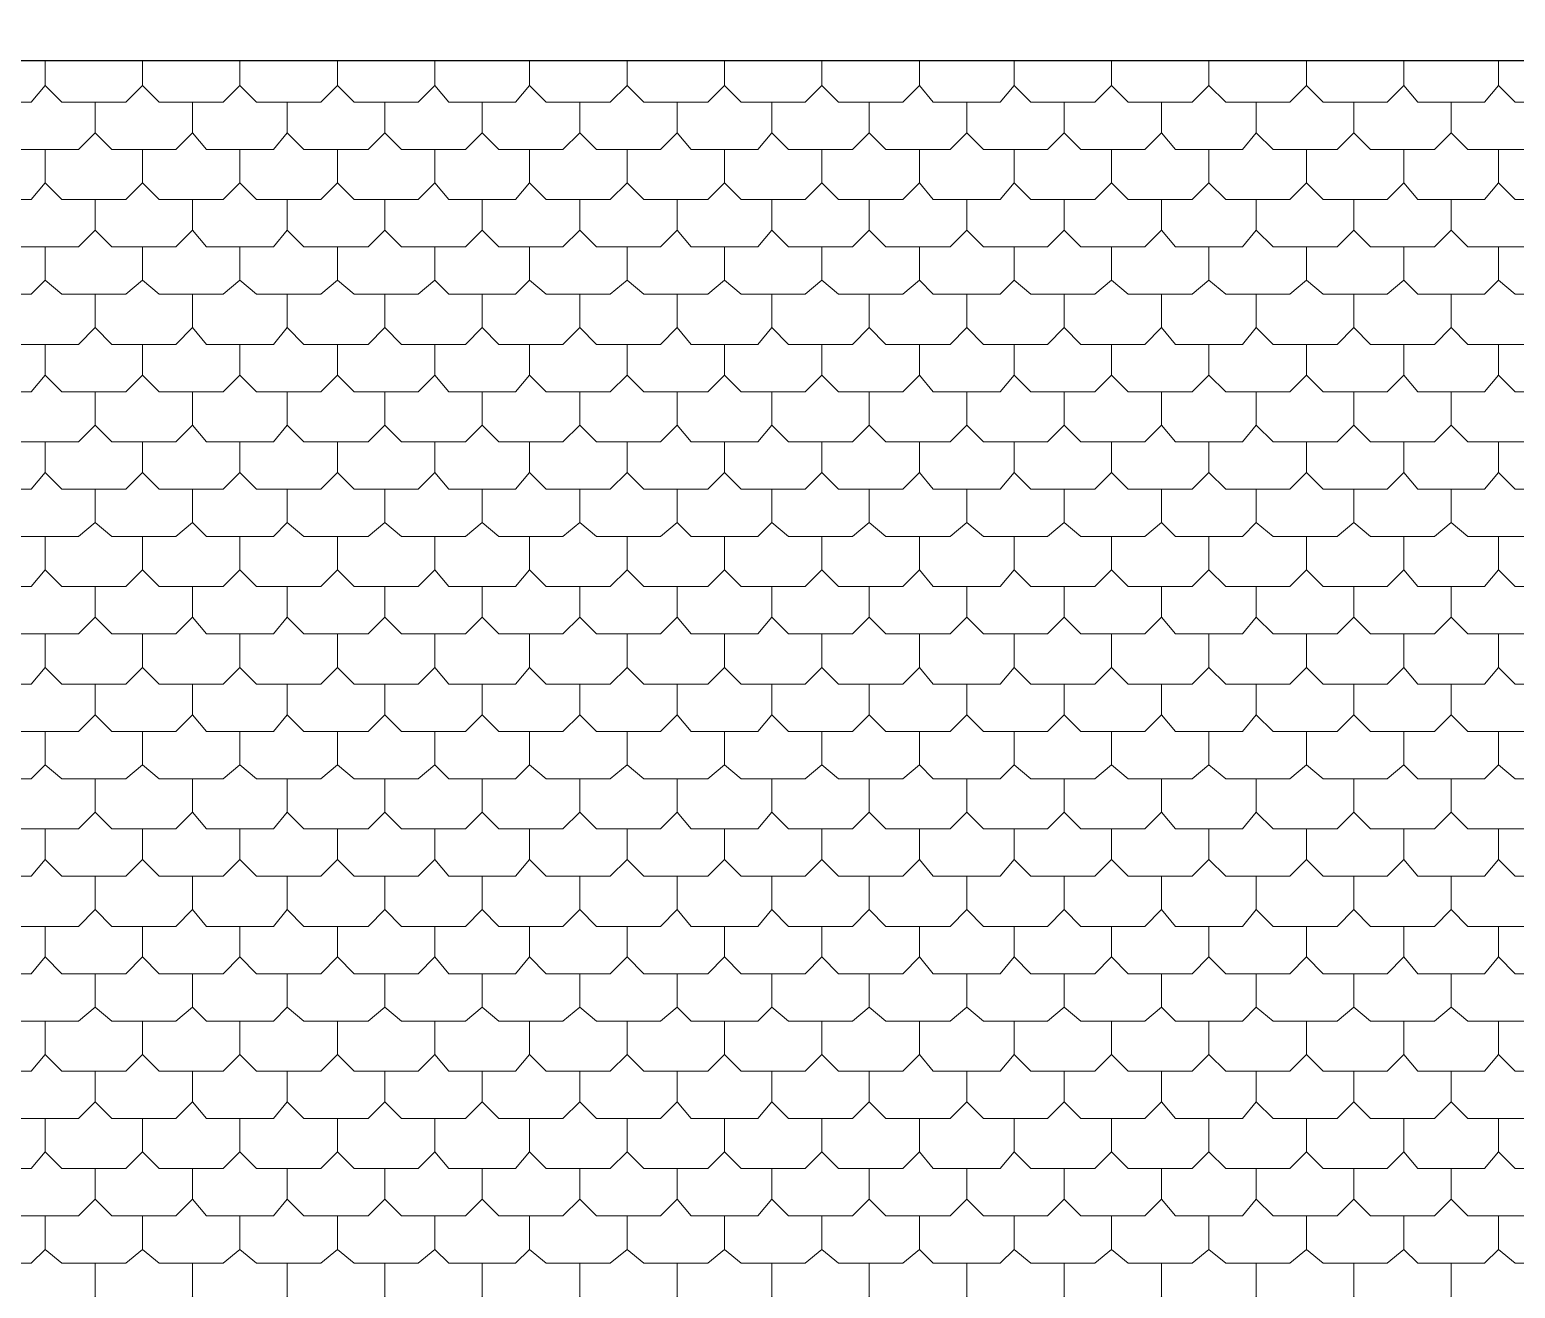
# Model space of a CAD drawing. Header units: millimetres. Extents: x 0 to 80.9, y 0 to 43.9.
# Drawn here: x 40.01 to 46.85, y 15.16 to 20.95 of the extents above; entities that cross this region are included whole.
import ezdxf

# ---------------------------------------------------------------- set-up
doc = ezdxf.new("R2010")
doc.units = ezdxf.units.MM
doc.layers.add('PDF_014408$BL-ROOF', color=7, linetype='Continuous')
doc.layers.add('PDF_014408$WA-EXT', color=7, linetype='Continuous')

msp = doc.modelspace()

# ---------------------------------------------------------------- linework, layer by layer
at = {"layer": 'PDF_014408$BL-ROOF', "lineweight": 9}
msp.add_lwpolyline([(53.4814, 12.3606), (53.4814, 20.8361), (49.2758, 20.8361), (49.2758, 20.8104), (26.2342, 20.8104), (26.2342, 21.8234), (18.5409, 21.8234), (9.0781, 12.3606)], close=True, dxfattribs=at)
for points in [[(39.6463, 20.695), (39.7104, 20.6181), (40.0181, 20.6181), (40.0822, 20.695), (40.0822, 20.8104)], [(40.0822, 20.695), (40.1592, 20.6181), (40.4541, 20.6181), (40.531, 20.695), (40.531, 20.8104)], [(40.531, 20.695), (40.6079, 20.6181), (40.9029, 20.6181), (40.9798, 20.695), (40.9798, 20.8104)], [(40.9798, 20.695), (41.0567, 20.6181), (41.3516, 20.6181), (41.4286, 20.695), (41.4286, 20.8104)], [(41.4286, 20.695), (41.5055, 20.6181), (41.8004, 20.6181), (41.8773, 20.695), (41.8773, 20.8104)], [(41.8773, 20.695), (41.9415, 20.6181), (42.2492, 20.6181), (42.3133, 20.695), (42.3133, 20.8104)], [(42.3133, 20.695), (42.3902, 20.6181), (42.6851, 20.6181), (42.7621, 20.695), (42.7621, 20.8104)], [(42.7621, 20.695), (42.839, 20.6181), (43.1339, 20.6181), (43.2109, 20.695), (43.2109, 20.8104)], [(43.2109, 20.695), (43.2878, 20.6181), (43.5827, 20.6181), (43.6596, 20.695), (43.6596, 20.8104)], [(43.6596, 20.695), (43.7366, 20.6181), (44.0315, 20.6181), (44.1084, 20.695), (44.1084, 20.8104)], [(44.1084, 20.695), (44.1725, 20.6181), (44.4802, 20.6181), (44.5444, 20.695), (44.5444, 20.8104)], [(44.5444, 20.695), (44.6213, 20.6181), (44.9162, 20.6181), (44.9931, 20.695), (44.9931, 20.8104)], [(44.9931, 20.695), (45.0701, 20.6181), (45.365, 20.6181), (45.4419, 20.695), (45.4419, 20.8104)], [(45.4419, 20.695), (45.5188, 20.6181), (45.8138, 20.6181), (45.8907, 20.695), (45.8907, 20.8104)], [(45.8907, 20.695), (45.9676, 20.6181), (46.2625, 20.6181), (46.3395, 20.695), (46.3395, 20.8104)], [(46.3395, 20.695), (46.4036, 20.6181), (46.7113, 20.6181), (46.7754, 20.695), (46.7754, 20.8104)], [(46.7754, 20.695), (46.8524, 20.6181), (47.1473, 20.6181), (47.2242, 20.695), (47.2242, 20.8104)], [(39.8643, 20.4771), (39.9412, 20.4001), (40.2361, 20.4001), (40.313, 20.4771), (40.313, 20.6181)], [(40.313, 20.4771), (40.39, 20.4001), (40.6849, 20.4001), (40.7618, 20.4771), (40.7618, 20.6181)], [(40.7618, 20.4771), (40.8259, 20.4001), (41.1337, 20.4001), (41.1978, 20.4771), (41.1978, 20.6181)], [(41.1978, 20.4771), (41.2747, 20.4001), (41.5696, 20.4001), (41.6465, 20.4771), (41.6465, 20.6181)], [(41.6465, 20.4771), (41.7235, 20.4001), (42.0184, 20.4001), (42.0953, 20.4771), (42.0953, 20.6181)], [(42.0953, 20.4771), (42.1723, 20.4001), (42.4672, 20.4001), (42.5441, 20.4771), (42.5441, 20.6181)], [(42.5441, 20.4771), (42.621, 20.4001), (42.9159, 20.4001), (42.9929, 20.4771), (42.9929, 20.6181)], [(42.9929, 20.4771), (43.057, 20.4001), (43.3647, 20.4001), (43.4288, 20.4771), (43.4288, 20.6181)], [(43.4288, 20.4771), (43.5058, 20.4001), (43.8007, 20.4001), (43.8776, 20.4771), (43.8776, 20.6181)], [(43.8776, 20.4771), (43.9545, 20.4001), (44.2494, 20.4001), (44.3264, 20.4771), (44.3264, 20.6181)], [(44.3264, 20.4771), (44.4033, 20.4001), (44.6982, 20.4001), (44.7752, 20.4771), (44.7752, 20.6181)], [(44.7752, 20.4771), (44.8521, 20.4001), (45.147, 20.4001), (45.2239, 20.4771), (45.2239, 20.6181)], [(45.2239, 20.4771), (45.288, 20.4001), (45.5958, 20.4001), (45.6599, 20.4771), (45.6599, 20.6181)], [(45.6599, 20.4771), (45.7368, 20.4001), (46.0317, 20.4001), (46.1087, 20.4771), (46.1087, 20.6181)], [(46.1087, 20.4771), (46.1856, 20.4001), (46.4805, 20.4001), (46.5574, 20.4771), (46.5574, 20.6181)], [(46.5574, 20.4771), (46.6344, 20.4001), (46.9293, 20.4001), (47.0062, 20.4771), (47.0062, 20.6181)], [(39.6463, 20.2463), (39.7104, 20.1693), (40.0181, 20.1693), (40.0822, 20.2463), (40.0822, 20.4001)], [(40.0822, 20.2463), (40.1592, 20.1693), (40.4541, 20.1693), (40.531, 20.2463), (40.531, 20.4001)], [(40.531, 20.2463), (40.6079, 20.1693), (40.9029, 20.1693), (40.9798, 20.2463), (40.9798, 20.4001)], [(40.9798, 20.2463), (41.0567, 20.1693), (41.3516, 20.1693), (41.4286, 20.2463), (41.4286, 20.4001)], [(41.4286, 20.2463), (41.5055, 20.1693), (41.8004, 20.1693), (41.8773, 20.2463), (41.8773, 20.4001)], [(41.8773, 20.2463), (41.9415, 20.1693), (42.2492, 20.1693), (42.3133, 20.2463), (42.3133, 20.4001)], [(42.3133, 20.2463), (42.3902, 20.1693), (42.6851, 20.1693), (42.7621, 20.2463), (42.7621, 20.4001)], [(42.7621, 20.2463), (42.839, 20.1693), (43.1339, 20.1693), (43.2109, 20.2463), (43.2109, 20.4001)], [(43.2109, 20.2463), (43.2878, 20.1693), (43.5827, 20.1693), (43.6596, 20.2463), (43.6596, 20.4001)], [(43.6596, 20.2463), (43.7366, 20.1693), (44.0315, 20.1693), (44.1084, 20.2463), (44.1084, 20.4001)], [(44.1084, 20.2463), (44.1725, 20.1693), (44.4802, 20.1693), (44.5444, 20.2463), (44.5444, 20.4001)], [(44.5444, 20.2463), (44.6213, 20.1693), (44.9162, 20.1693), (44.9931, 20.2463), (44.9931, 20.4001)], [(44.9931, 20.2463), (45.0701, 20.1693), (45.365, 20.1693), (45.4419, 20.2463), (45.4419, 20.4001)], [(45.4419, 20.2463), (45.5188, 20.1693), (45.8138, 20.1693), (45.8907, 20.2463), (45.8907, 20.4001)], [(45.8907, 20.2463), (45.9676, 20.1693), (46.2625, 20.1693), (46.3395, 20.2463), (46.3395, 20.4001)], [(46.3395, 20.2463), (46.4036, 20.1693), (46.7113, 20.1693), (46.7754, 20.2463), (46.7754, 20.4001)], [(46.7754, 20.2463), (46.8524, 20.1693), (47.1473, 20.1693), (47.2242, 20.2463), (47.2242, 20.4001)], [(39.8643, 20.0283), (39.9412, 19.9514), (40.2361, 19.9514), (40.313, 20.0283), (40.313, 20.1693)], [(40.313, 20.0283), (40.39, 19.9514), (40.6849, 19.9514), (40.7618, 20.0283), (40.7618, 20.1693)], [(40.7618, 20.0283), (40.8259, 19.9514), (41.1337, 19.9514), (41.1978, 20.0283), (41.1978, 20.1693)], [(41.1978, 20.0283), (41.2747, 19.9514), (41.5696, 19.9514), (41.6465, 20.0283), (41.6465, 20.1693)], [(41.6465, 20.0283), (41.7235, 19.9514), (42.0184, 19.9514), (42.0953, 20.0283), (42.0953, 20.1693)], [(42.0953, 20.0283), (42.1723, 19.9514), (42.4672, 19.9514), (42.5441, 20.0283), (42.5441, 20.1693)], [(42.5441, 20.0283), (42.621, 19.9514), (42.9159, 19.9514), (42.9929, 20.0283), (42.9929, 20.1693)], [(42.9929, 20.0283), (43.057, 19.9514), (43.3647, 19.9514), (43.4288, 20.0283), (43.4288, 20.1693)], [(43.4288, 20.0283), (43.5058, 19.9514), (43.8007, 19.9514), (43.8776, 20.0283), (43.8776, 20.1693)], [(43.8776, 20.0283), (43.9545, 19.9514), (44.2494, 19.9514), (44.3264, 20.0283), (44.3264, 20.1693)], [(44.3264, 20.0283), (44.4033, 19.9514), (44.6982, 19.9514), (44.7752, 20.0283), (44.7752, 20.1693)], [(44.7752, 20.0283), (44.8521, 19.9514), (45.147, 19.9514), (45.2239, 20.0283), (45.2239, 20.1693)], [(45.2239, 20.0283), (45.288, 19.9514), (45.5958, 19.9514), (45.6599, 20.0283), (45.6599, 20.1693)], [(45.6599, 20.0283), (45.7368, 19.9514), (46.0317, 19.9514), (46.1087, 20.0283), (46.1087, 20.1693)], [(46.1087, 20.0283), (46.1856, 19.9514), (46.4805, 19.9514), (46.5574, 20.0283), (46.5574, 20.1693)], [(46.5574, 20.0283), (46.6344, 19.9514), (46.9293, 19.9514), (47.0062, 20.0283), (47.0062, 20.1693)], [(39.6463, 19.7975), (39.7104, 19.7334), (40.0181, 19.7334), (40.0822, 19.7975), (40.0822, 19.9514)], [(40.0822, 19.7975), (40.1592, 19.7334), (40.4541, 19.7334), (40.531, 19.7975), (40.531, 19.9514)], [(40.531, 19.7975), (40.6079, 19.7334), (40.9029, 19.7334), (40.9798, 19.7975), (40.9798, 19.9514)], [(40.9798, 19.7975), (41.0567, 19.7334), (41.3516, 19.7334), (41.4286, 19.7975), (41.4286, 19.9514)], [(41.4286, 19.7975), (41.5055, 19.7334), (41.8004, 19.7334), (41.8773, 19.7975), (41.8773, 19.9514)], [(41.8773, 19.7975), (41.9415, 19.7334), (42.2492, 19.7334), (42.3133, 19.7975), (42.3133, 19.9514)], [(42.3133, 19.7975), (42.3902, 19.7334), (42.6851, 19.7334), (42.7621, 19.7975), (42.7621, 19.9514)], [(42.7621, 19.7975), (42.839, 19.7334), (43.1339, 19.7334), (43.2109, 19.7975), (43.2109, 19.9514)], [(43.2109, 19.7975), (43.2878, 19.7334), (43.5827, 19.7334), (43.6596, 19.7975), (43.6596, 19.9514)], [(43.6596, 19.7975), (43.7366, 19.7334), (44.0315, 19.7334), (44.1084, 19.7975), (44.1084, 19.9514)], [(44.1084, 19.7975), (44.1725, 19.7334), (44.4802, 19.7334), (44.5444, 19.7975), (44.5444, 19.9514)], [(44.5444, 19.7975), (44.6213, 19.7334), (44.9162, 19.7334), (44.9931, 19.7975), (44.9931, 19.9514)], [(44.9931, 19.7975), (45.0701, 19.7334), (45.365, 19.7334), (45.4419, 19.7975), (45.4419, 19.9514)], [(45.4419, 19.7975), (45.5188, 19.7334), (45.8138, 19.7334), (45.8907, 19.7975), (45.8907, 19.9514)], [(45.8907, 19.7975), (45.9676, 19.7334), (46.2625, 19.7334), (46.3395, 19.7975), (46.3395, 19.9514)], [(46.3395, 19.7975), (46.4036, 19.7334), (46.7113, 19.7334), (46.7754, 19.7975), (46.7754, 19.9514)], [(46.7754, 19.7975), (46.8524, 19.7334), (47.1473, 19.7334), (47.2242, 19.7975), (47.2242, 19.9514)], [(39.8643, 19.5795), (39.9412, 19.5026), (40.2361, 19.5026), (40.313, 19.5795), (40.313, 19.7334)], [(40.313, 19.5795), (40.39, 19.5026), (40.6849, 19.5026), (40.7618, 19.5795), (40.7618, 19.7334)], [(40.7618, 19.5795), (40.8259, 19.5026), (41.1337, 19.5026), (41.1978, 19.5795), (41.1978, 19.7334)], [(41.1978, 19.5795), (41.2747, 19.5026), (41.5696, 19.5026), (41.6465, 19.5795), (41.6465, 19.7334)], [(41.6465, 19.5795), (41.7235, 19.5026), (42.0184, 19.5026), (42.0953, 19.5795), (42.0953, 19.7334)], [(42.0953, 19.5795), (42.1723, 19.5026), (42.4672, 19.5026), (42.5441, 19.5795), (42.5441, 19.7334)], [(42.5441, 19.5795), (42.621, 19.5026), (42.9159, 19.5026), (42.9929, 19.5795), (42.9929, 19.7334)], [(42.9929, 19.5795), (43.057, 19.5026), (43.3647, 19.5026), (43.4288, 19.5795), (43.4288, 19.7334)], [(43.4288, 19.5795), (43.5058, 19.5026), (43.8007, 19.5026), (43.8776, 19.5795), (43.8776, 19.7334)], [(43.8776, 19.5795), (43.9545, 19.5026), (44.2494, 19.5026), (44.3264, 19.5795), (44.3264, 19.7334)], [(44.3264, 19.5795), (44.4033, 19.5026), (44.6982, 19.5026), (44.7752, 19.5795), (44.7752, 19.7334)], [(44.7752, 19.5795), (44.8521, 19.5026), (45.147, 19.5026), (45.2239, 19.5795), (45.2239, 19.7334)], [(45.2239, 19.5795), (45.288, 19.5026), (45.5958, 19.5026), (45.6599, 19.5795), (45.6599, 19.7334)], [(45.6599, 19.5795), (45.7368, 19.5026), (46.0317, 19.5026), (46.1087, 19.5795), (46.1087, 19.7334)], [(46.1087, 19.5795), (46.1856, 19.5026), (46.4805, 19.5026), (46.5574, 19.5795), (46.5574, 19.7334)], [(46.5574, 19.5795), (46.6344, 19.5026), (46.9293, 19.5026), (47.0062, 19.5795), (47.0062, 19.7334)], [(39.6463, 19.3615), (39.7104, 19.2846), (40.0181, 19.2846), (40.0822, 19.3615), (40.0822, 19.5026)], [(40.0822, 19.3615), (40.1592, 19.2846), (40.4541, 19.2846), (40.531, 19.3615), (40.531, 19.5026)], [(40.531, 19.3615), (40.6079, 19.2846), (40.9029, 19.2846), (40.9798, 19.3615), (40.9798, 19.5026)], [(40.9798, 19.3615), (41.0567, 19.2846), (41.3516, 19.2846), (41.4286, 19.3615), (41.4286, 19.5026)], [(41.4286, 19.3615), (41.5055, 19.2846), (41.8004, 19.2846), (41.8773, 19.3615), (41.8773, 19.5026)], [(41.8773, 19.3615), (41.9415, 19.2846), (42.2492, 19.2846), (42.3133, 19.3615), (42.3133, 19.5026)], [(42.3133, 19.3615), (42.3902, 19.2846), (42.6851, 19.2846), (42.7621, 19.3615), (42.7621, 19.5026)], [(42.7621, 19.3615), (42.839, 19.2846), (43.1339, 19.2846), (43.2109, 19.3615), (43.2109, 19.5026)], [(43.2109, 19.3615), (43.2878, 19.2846), (43.5827, 19.2846), (43.6596, 19.3615), (43.6596, 19.5026)], [(43.6596, 19.3615), (43.7366, 19.2846), (44.0315, 19.2846), (44.1084, 19.3615), (44.1084, 19.5026)], [(44.1084, 19.3615), (44.1725, 19.2846), (44.4802, 19.2846), (44.5444, 19.3615), (44.5444, 19.5026)], [(44.5444, 19.3615), (44.6213, 19.2846), (44.9162, 19.2846), (44.9931, 19.3615), (44.9931, 19.5026)], [(44.9931, 19.3615), (45.0701, 19.2846), (45.365, 19.2846), (45.4419, 19.3615), (45.4419, 19.5026)], [(45.4419, 19.3615), (45.5188, 19.2846), (45.8138, 19.2846), (45.8907, 19.3615), (45.8907, 19.5026)], [(45.8907, 19.3615), (45.9676, 19.2846), (46.2625, 19.2846), (46.3395, 19.3615), (46.3395, 19.5026)], [(46.3395, 19.3615), (46.4036, 19.2846), (46.7113, 19.2846), (46.7754, 19.3615), (46.7754, 19.5026)], [(46.7754, 19.3615), (46.8524, 19.2846), (47.1473, 19.2846), (47.2242, 19.3615), (47.2242, 19.5026)], [(39.8643, 19.1307), (39.9412, 19.0538), (40.2361, 19.0538), (40.313, 19.1307), (40.313, 19.2846)], [(40.313, 19.1307), (40.39, 19.0538), (40.6849, 19.0538), (40.7618, 19.1307), (40.7618, 19.2846)], [(40.7618, 19.1307), (40.8259, 19.0538), (41.1337, 19.0538), (41.1978, 19.1307), (41.1978, 19.2846)], [(41.1978, 19.1307), (41.2747, 19.0538), (41.5696, 19.0538), (41.6465, 19.1307), (41.6465, 19.2846)], [(41.6465, 19.1307), (41.7235, 19.0538), (42.0184, 19.0538), (42.0953, 19.1307), (42.0953, 19.2846)], [(42.0953, 19.1307), (42.1723, 19.0538), (42.4672, 19.0538), (42.5441, 19.1307), (42.5441, 19.2846)], [(42.5441, 19.1307), (42.621, 19.0538), (42.9159, 19.0538), (42.9929, 19.1307), (42.9929, 19.2846)], [(42.9929, 19.1307), (43.057, 19.0538), (43.3647, 19.0538), (43.4288, 19.1307), (43.4288, 19.2846)], [(43.4288, 19.1307), (43.5058, 19.0538), (43.8007, 19.0538), (43.8776, 19.1307), (43.8776, 19.2846)], [(43.8776, 19.1307), (43.9545, 19.0538), (44.2494, 19.0538), (44.3264, 19.1307), (44.3264, 19.2846)], [(44.3264, 19.1307), (44.4033, 19.0538), (44.6982, 19.0538), (44.7752, 19.1307), (44.7752, 19.2846)], [(44.7752, 19.1307), (44.8521, 19.0538), (45.147, 19.0538), (45.2239, 19.1307), (45.2239, 19.2846)], [(45.2239, 19.1307), (45.288, 19.0538), (45.5958, 19.0538), (45.6599, 19.1307), (45.6599, 19.2846)], [(45.6599, 19.1307), (45.7368, 19.0538), (46.0317, 19.0538), (46.1087, 19.1307), (46.1087, 19.2846)], [(46.1087, 19.1307), (46.1856, 19.0538), (46.4805, 19.0538), (46.5574, 19.1307), (46.5574, 19.2846)], [(46.5574, 19.1307), (46.6344, 19.0538), (46.9293, 19.0538), (47.0062, 19.1307), (47.0062, 19.2846)], [(39.6463, 18.9128), (39.7104, 18.8358), (40.0181, 18.8358), (40.0822, 18.9128), (40.0822, 19.0538)], [(40.0822, 18.9128), (40.1592, 18.8358), (40.4541, 18.8358), (40.531, 18.9128), (40.531, 19.0538)], [(40.531, 18.9128), (40.6079, 18.8358), (40.9029, 18.8358), (40.9798, 18.9128), (40.9798, 19.0538)], [(40.9798, 18.9128), (41.0567, 18.8358), (41.3516, 18.8358), (41.4286, 18.9128), (41.4286, 19.0538)], [(41.4286, 18.9128), (41.5055, 18.8358), (41.8004, 18.8358), (41.8773, 18.9128), (41.8773, 19.0538)], [(41.8773, 18.9128), (41.9415, 18.8358), (42.2492, 18.8358), (42.3133, 18.9128), (42.3133, 19.0538)], [(42.3133, 18.9128), (42.3902, 18.8358), (42.6851, 18.8358), (42.7621, 18.9128), (42.7621, 19.0538)], [(42.7621, 18.9128), (42.839, 18.8358), (43.1339, 18.8358), (43.2109, 18.9128), (43.2109, 19.0538)], [(43.2109, 18.9128), (43.2878, 18.8358), (43.5827, 18.8358), (43.6596, 18.9128), (43.6596, 19.0538)], [(43.6596, 18.9128), (43.7366, 18.8358), (44.0315, 18.8358), (44.1084, 18.9128), (44.1084, 19.0538)], [(44.1084, 18.9128), (44.1725, 18.8358), (44.4802, 18.8358), (44.5444, 18.9128), (44.5444, 19.0538)], [(44.5444, 18.9128), (44.6213, 18.8358), (44.9162, 18.8358), (44.9931, 18.9128), (44.9931, 19.0538)], [(44.9931, 18.9128), (45.0701, 18.8358), (45.365, 18.8358), (45.4419, 18.9128), (45.4419, 19.0538)], [(45.4419, 18.9128), (45.5188, 18.8358), (45.8138, 18.8358), (45.8907, 18.9128), (45.8907, 19.0538)], [(45.8907, 18.9128), (45.9676, 18.8358), (46.2625, 18.8358), (46.3395, 18.9128), (46.3395, 19.0538)], [(46.3395, 18.9128), (46.4036, 18.8358), (46.7113, 18.8358), (46.7754, 18.9128), (46.7754, 19.0538)], [(46.7754, 18.9128), (46.8524, 18.8358), (47.1473, 18.8358), (47.2242, 18.9128), (47.2242, 19.0538)], [(39.8643, 18.682), (39.9412, 18.6178), (40.2361, 18.6178), (40.313, 18.682), (40.313, 18.8358)], [(40.313, 18.682), (40.39, 18.6178), (40.6849, 18.6178), (40.7618, 18.682), (40.7618, 18.8358)], [(40.7618, 18.682), (40.8259, 18.6178), (41.1337, 18.6178), (41.1978, 18.682), (41.1978, 18.8358)], [(41.1978, 18.682), (41.2747, 18.6178), (41.5696, 18.6178), (41.6465, 18.682), (41.6465, 18.8358)], [(41.6465, 18.682), (41.7235, 18.6178), (42.0184, 18.6178), (42.0953, 18.682), (42.0953, 18.8358)], [(42.0953, 18.682), (42.1723, 18.6178), (42.4672, 18.6178), (42.5441, 18.682), (42.5441, 18.8358)], [(42.5441, 18.682), (42.621, 18.6178), (42.9159, 18.6178), (42.9929, 18.682), (42.9929, 18.8358)], [(42.9929, 18.682), (43.057, 18.6178), (43.3647, 18.6178), (43.4288, 18.682), (43.4288, 18.8358)], [(43.4288, 18.682), (43.5058, 18.6178), (43.8007, 18.6178), (43.8776, 18.682), (43.8776, 18.8358)], [(43.8776, 18.682), (43.9545, 18.6178), (44.2494, 18.6178), (44.3264, 18.682), (44.3264, 18.8358)], [(44.3264, 18.682), (44.4033, 18.6178), (44.6982, 18.6178), (44.7752, 18.682), (44.7752, 18.8358)], [(44.7752, 18.682), (44.8521, 18.6178), (45.147, 18.6178), (45.2239, 18.682), (45.2239, 18.8358)], [(45.2239, 18.682), (45.288, 18.6178), (45.5958, 18.6178), (45.6599, 18.682), (45.6599, 18.8358)], [(45.6599, 18.682), (45.7368, 18.6178), (46.0317, 18.6178), (46.1087, 18.682), (46.1087, 18.8358)], [(46.1087, 18.682), (46.1856, 18.6178), (46.4805, 18.6178), (46.5574, 18.682), (46.5574, 18.8358)], [(46.5574, 18.682), (46.6344, 18.6178), (46.9293, 18.6178), (47.0062, 18.682), (47.0062, 18.8358)], [(39.6463, 18.464), (39.7104, 18.3871), (40.0181, 18.3871), (40.0822, 18.464), (40.0822, 18.6178)], [(40.0822, 18.464), (40.1592, 18.3871), (40.4541, 18.3871), (40.531, 18.464), (40.531, 18.6178)], [(40.531, 18.464), (40.6079, 18.3871), (40.9029, 18.3871), (40.9798, 18.464), (40.9798, 18.6178)], [(40.9798, 18.464), (41.0567, 18.3871), (41.3516, 18.3871), (41.4286, 18.464), (41.4286, 18.6178)], [(41.4286, 18.464), (41.5055, 18.3871), (41.8004, 18.3871), (41.8773, 18.464), (41.8773, 18.6178)], [(41.8773, 18.464), (41.9415, 18.3871), (42.2492, 18.3871), (42.3133, 18.464), (42.3133, 18.6178)], [(42.3133, 18.464), (42.3902, 18.3871), (42.6851, 18.3871), (42.7621, 18.464), (42.7621, 18.6178)], [(42.7621, 18.464), (42.839, 18.3871), (43.1339, 18.3871), (43.2109, 18.464), (43.2109, 18.6178)], [(43.2109, 18.464), (43.2878, 18.3871), (43.5827, 18.3871), (43.6596, 18.464), (43.6596, 18.6178)], [(43.6596, 18.464), (43.7366, 18.3871), (44.0315, 18.3871), (44.1084, 18.464), (44.1084, 18.6178)], [(44.1084, 18.464), (44.1725, 18.3871), (44.4802, 18.3871), (44.5444, 18.464), (44.5444, 18.6178)], [(44.5444, 18.464), (44.6213, 18.3871), (44.9162, 18.3871), (44.9931, 18.464), (44.9931, 18.6178)], [(44.9931, 18.464), (45.0701, 18.3871), (45.365, 18.3871), (45.4419, 18.464), (45.4419, 18.6178)], [(45.4419, 18.464), (45.5188, 18.3871), (45.8138, 18.3871), (45.8907, 18.464), (45.8907, 18.6178)], [(45.8907, 18.464), (45.9676, 18.3871), (46.2625, 18.3871), (46.3395, 18.464), (46.3395, 18.6178)], [(46.3395, 18.464), (46.4036, 18.3871), (46.7113, 18.3871), (46.7754, 18.464), (46.7754, 18.6178)], [(46.7754, 18.464), (46.8524, 18.3871), (47.1473, 18.3871), (47.2242, 18.464), (47.2242, 18.6178)], [(39.8643, 18.246), (39.9412, 18.1691), (40.2361, 18.1691), (40.313, 18.246), (40.313, 18.3871)], [(40.313, 18.246), (40.39, 18.1691), (40.6849, 18.1691), (40.7618, 18.246), (40.7618, 18.3871)], [(40.7618, 18.246), (40.8259, 18.1691), (41.1337, 18.1691), (41.1978, 18.246), (41.1978, 18.3871)], [(41.1978, 18.246), (41.2747, 18.1691), (41.5696, 18.1691), (41.6465, 18.246), (41.6465, 18.3871)], [(41.6465, 18.246), (41.7235, 18.1691), (42.0184, 18.1691), (42.0953, 18.246), (42.0953, 18.3871)], [(42.0953, 18.246), (42.1723, 18.1691), (42.4672, 18.1691), (42.5441, 18.246), (42.5441, 18.3871)], [(42.5441, 18.246), (42.621, 18.1691), (42.9159, 18.1691), (42.9929, 18.246), (42.9929, 18.3871)], [(42.9929, 18.246), (43.057, 18.1691), (43.3647, 18.1691), (43.4288, 18.246), (43.4288, 18.3871)], [(43.4288, 18.246), (43.5058, 18.1691), (43.8007, 18.1691), (43.8776, 18.246), (43.8776, 18.3871)], [(43.8776, 18.246), (43.9545, 18.1691), (44.2494, 18.1691), (44.3264, 18.246), (44.3264, 18.3871)], [(44.3264, 18.246), (44.4033, 18.1691), (44.6982, 18.1691), (44.7752, 18.246), (44.7752, 18.3871)], [(44.7752, 18.246), (44.8521, 18.1691), (45.147, 18.1691), (45.2239, 18.246), (45.2239, 18.3871)], [(45.2239, 18.246), (45.288, 18.1691), (45.5958, 18.1691), (45.6599, 18.246), (45.6599, 18.3871)], [(45.6599, 18.246), (45.7368, 18.1691), (46.0317, 18.1691), (46.1087, 18.246), (46.1087, 18.3871)], [(46.1087, 18.246), (46.1856, 18.1691), (46.4805, 18.1691), (46.5574, 18.246), (46.5574, 18.3871)], [(46.5574, 18.246), (46.6344, 18.1691), (46.9293, 18.1691), (47.0062, 18.246), (47.0062, 18.3871)], [(39.6463, 18.0152), (39.7104, 17.9383), (40.0181, 17.9383), (40.0822, 18.0152), (40.0822, 18.1691)], [(40.0822, 18.0152), (40.1592, 17.9383), (40.4541, 17.9383), (40.531, 18.0152), (40.531, 18.1691)], [(40.531, 18.0152), (40.6079, 17.9383), (40.9029, 17.9383), (40.9798, 18.0152), (40.9798, 18.1691)], [(40.9798, 18.0152), (41.0567, 17.9383), (41.3516, 17.9383), (41.4286, 18.0152), (41.4286, 18.1691)], [(41.4286, 18.0152), (41.5055, 17.9383), (41.8004, 17.9383), (41.8773, 18.0152), (41.8773, 18.1691)], [(41.8773, 18.0152), (41.9415, 17.9383), (42.2492, 17.9383), (42.3133, 18.0152), (42.3133, 18.1691)], [(42.3133, 18.0152), (42.3902, 17.9383), (42.6851, 17.9383), (42.7621, 18.0152), (42.7621, 18.1691)], [(42.7621, 18.0152), (42.839, 17.9383), (43.1339, 17.9383), (43.2109, 18.0152), (43.2109, 18.1691)], [(43.2109, 18.0152), (43.2878, 17.9383), (43.5827, 17.9383), (43.6596, 18.0152), (43.6596, 18.1691)], [(43.6596, 18.0152), (43.7366, 17.9383), (44.0315, 17.9383), (44.1084, 18.0152), (44.1084, 18.1691)], [(44.1084, 18.0152), (44.1725, 17.9383), (44.4802, 17.9383), (44.5444, 18.0152), (44.5444, 18.1691)], [(44.5444, 18.0152), (44.6213, 17.9383), (44.9162, 17.9383), (44.9931, 18.0152), (44.9931, 18.1691)], [(44.9931, 18.0152), (45.0701, 17.9383), (45.365, 17.9383), (45.4419, 18.0152), (45.4419, 18.1691)], [(45.4419, 18.0152), (45.5188, 17.9383), (45.8138, 17.9383), (45.8907, 18.0152), (45.8907, 18.1691)], [(45.8907, 18.0152), (45.9676, 17.9383), (46.2625, 17.9383), (46.3395, 18.0152), (46.3395, 18.1691)], [(46.3395, 18.0152), (46.4036, 17.9383), (46.7113, 17.9383), (46.7754, 18.0152), (46.7754, 18.1691)], [(46.7754, 18.0152), (46.8524, 17.9383), (47.1473, 17.9383), (47.2242, 18.0152), (47.2242, 18.1691)], [(39.8643, 17.7972), (39.9412, 17.7203), (40.2361, 17.7203), (40.313, 17.7972), (40.313, 17.9383)], [(40.313, 17.7972), (40.39, 17.7203), (40.6849, 17.7203), (40.7618, 17.7972), (40.7618, 17.9383)], [(40.7618, 17.7972), (40.8259, 17.7203), (41.1337, 17.7203), (41.1978, 17.7972), (41.1978, 17.9383)], [(41.1978, 17.7972), (41.2747, 17.7203), (41.5696, 17.7203), (41.6465, 17.7972), (41.6465, 17.9383)], [(41.6465, 17.7972), (41.7235, 17.7203), (42.0184, 17.7203), (42.0953, 17.7972), (42.0953, 17.9383)], [(42.0953, 17.7972), (42.1723, 17.7203), (42.4672, 17.7203), (42.5441, 17.7972), (42.5441, 17.9383)], [(42.5441, 17.7972), (42.621, 17.7203), (42.9159, 17.7203), (42.9929, 17.7972), (42.9929, 17.9383)], [(42.9929, 17.7972), (43.057, 17.7203), (43.3647, 17.7203), (43.4288, 17.7972), (43.4288, 17.9383)], [(43.4288, 17.7972), (43.5058, 17.7203), (43.8007, 17.7203), (43.8776, 17.7972), (43.8776, 17.9383)], [(43.8776, 17.7972), (43.9545, 17.7203), (44.2494, 17.7203), (44.3264, 17.7972), (44.3264, 17.9383)], [(44.3264, 17.7972), (44.4033, 17.7203), (44.6982, 17.7203), (44.7752, 17.7972), (44.7752, 17.9383)], [(44.7752, 17.7972), (44.8521, 17.7203), (45.147, 17.7203), (45.2239, 17.7972), (45.2239, 17.9383)], [(45.2239, 17.7972), (45.288, 17.7203), (45.5958, 17.7203), (45.6599, 17.7972), (45.6599, 17.9383)], [(45.6599, 17.7972), (45.7368, 17.7203), (46.0317, 17.7203), (46.1087, 17.7972), (46.1087, 17.9383)], [(46.1087, 17.7972), (46.1856, 17.7203), (46.4805, 17.7203), (46.5574, 17.7972), (46.5574, 17.9383)], [(46.5574, 17.7972), (46.6344, 17.7203), (46.9293, 17.7203), (47.0062, 17.7972), (47.0062, 17.9383)], [(39.6463, 17.5664), (39.7104, 17.5023), (40.0181, 17.5023), (40.0822, 17.5664), (40.0822, 17.7203)], [(40.0822, 17.5664), (40.1592, 17.5023), (40.4541, 17.5023), (40.531, 17.5664), (40.531, 17.7203)], [(40.531, 17.5664), (40.6079, 17.5023), (40.9029, 17.5023), (40.9798, 17.5664), (40.9798, 17.7203)], [(40.9798, 17.5664), (41.0567, 17.5023), (41.3516, 17.5023), (41.4286, 17.5664), (41.4286, 17.7203)], [(41.4286, 17.5664), (41.5055, 17.5023), (41.8004, 17.5023), (41.8773, 17.5664), (41.8773, 17.7203)], [(41.8773, 17.5664), (41.9415, 17.5023), (42.2492, 17.5023), (42.3133, 17.5664), (42.3133, 17.7203)], [(42.3133, 17.5664), (42.3902, 17.5023), (42.6851, 17.5023), (42.7621, 17.5664), (42.7621, 17.7203)], [(42.7621, 17.5664), (42.839, 17.5023), (43.1339, 17.5023), (43.2109, 17.5664), (43.2109, 17.7203)], [(43.2109, 17.5664), (43.2878, 17.5023), (43.5827, 17.5023), (43.6596, 17.5664), (43.6596, 17.7203)], [(43.6596, 17.5664), (43.7366, 17.5023), (44.0315, 17.5023), (44.1084, 17.5664), (44.1084, 17.7203)], [(44.1084, 17.5664), (44.1725, 17.5023), (44.4802, 17.5023), (44.5444, 17.5664), (44.5444, 17.7203)], [(44.5444, 17.5664), (44.6213, 17.5023), (44.9162, 17.5023), (44.9931, 17.5664), (44.9931, 17.7203)], [(44.9931, 17.5664), (45.0701, 17.5023), (45.365, 17.5023), (45.4419, 17.5664), (45.4419, 17.7203)], [(45.4419, 17.5664), (45.5188, 17.5023), (45.8138, 17.5023), (45.8907, 17.5664), (45.8907, 17.7203)], [(45.8907, 17.5664), (45.9676, 17.5023), (46.2625, 17.5023), (46.3395, 17.5664), (46.3395, 17.7203)], [(46.3395, 17.5664), (46.4036, 17.5023), (46.7113, 17.5023), (46.7754, 17.5664), (46.7754, 17.7203)], [(46.7754, 17.5664), (46.8524, 17.5023), (47.1473, 17.5023), (47.2242, 17.5664), (47.2242, 17.7203)], [(39.8643, 17.3485), (39.9412, 17.2715), (40.2361, 17.2715), (40.313, 17.3485), (40.313, 17.5023)], [(40.313, 17.3485), (40.39, 17.2715), (40.6849, 17.2715), (40.7618, 17.3485), (40.7618, 17.5023)], [(40.7618, 17.3485), (40.8259, 17.2715), (41.1337, 17.2715), (41.1978, 17.3485), (41.1978, 17.5023)], [(41.1978, 17.3485), (41.2747, 17.2715), (41.5696, 17.2715), (41.6465, 17.3485), (41.6465, 17.5023)], [(41.6465, 17.3485), (41.7235, 17.2715), (42.0184, 17.2715), (42.0953, 17.3485), (42.0953, 17.5023)], [(42.0953, 17.3485), (42.1723, 17.2715), (42.4672, 17.2715), (42.5441, 17.3485), (42.5441, 17.5023)], [(42.5441, 17.3485), (42.621, 17.2715), (42.9159, 17.2715), (42.9929, 17.3485), (42.9929, 17.5023)], [(42.9929, 17.3485), (43.057, 17.2715), (43.3647, 17.2715), (43.4288, 17.3485), (43.4288, 17.5023)], [(43.4288, 17.3485), (43.5058, 17.2715), (43.8007, 17.2715), (43.8776, 17.3485), (43.8776, 17.5023)], [(43.8776, 17.3485), (43.9545, 17.2715), (44.2494, 17.2715), (44.3264, 17.3485), (44.3264, 17.5023)], [(44.3264, 17.3485), (44.4033, 17.2715), (44.6982, 17.2715), (44.7752, 17.3485), (44.7752, 17.5023)], [(44.7752, 17.3485), (44.8521, 17.2715), (45.147, 17.2715), (45.2239, 17.3485), (45.2239, 17.5023)], [(45.2239, 17.3485), (45.288, 17.2715), (45.5958, 17.2715), (45.6599, 17.3485), (45.6599, 17.5023)], [(45.6599, 17.3485), (45.7368, 17.2715), (46.0317, 17.2715), (46.1087, 17.3485), (46.1087, 17.5023)], [(46.1087, 17.3485), (46.1856, 17.2715), (46.4805, 17.2715), (46.5574, 17.3485), (46.5574, 17.5023)], [(46.5574, 17.3485), (46.6344, 17.2715), (46.9293, 17.2715), (47.0062, 17.3485), (47.0062, 17.5023)], [(39.6463, 17.1305), (39.7104, 17.0535), (40.0181, 17.0535), (40.0822, 17.1305), (40.0822, 17.2715)], [(40.0822, 17.1305), (40.1592, 17.0535), (40.4541, 17.0535), (40.531, 17.1305), (40.531, 17.2715)], [(40.531, 17.1305), (40.6079, 17.0535), (40.9029, 17.0535), (40.9798, 17.1305), (40.9798, 17.2715)], [(40.9798, 17.1305), (41.0567, 17.0535), (41.3516, 17.0535), (41.4286, 17.1305), (41.4286, 17.2715)], [(41.4286, 17.1305), (41.5055, 17.0535), (41.8004, 17.0535), (41.8773, 17.1305), (41.8773, 17.2715)], [(41.8773, 17.1305), (41.9415, 17.0535), (42.2492, 17.0535), (42.3133, 17.1305), (42.3133, 17.2715)], [(42.3133, 17.1305), (42.3902, 17.0535), (42.6851, 17.0535), (42.7621, 17.1305), (42.7621, 17.2715)], [(42.7621, 17.1305), (42.839, 17.0535), (43.1339, 17.0535), (43.2109, 17.1305), (43.2109, 17.2715)], [(43.2109, 17.1305), (43.2878, 17.0535), (43.5827, 17.0535), (43.6596, 17.1305), (43.6596, 17.2715)], [(43.6596, 17.1305), (43.7366, 17.0535), (44.0315, 17.0535), (44.1084, 17.1305), (44.1084, 17.2715)], [(44.1084, 17.1305), (44.1725, 17.0535), (44.4802, 17.0535), (44.5444, 17.1305), (44.5444, 17.2715)], [(44.5444, 17.1305), (44.6213, 17.0535), (44.9162, 17.0535), (44.9931, 17.1305), (44.9931, 17.2715)], [(44.9931, 17.1305), (45.0701, 17.0535), (45.365, 17.0535), (45.4419, 17.1305), (45.4419, 17.2715)], [(45.4419, 17.1305), (45.5188, 17.0535), (45.8138, 17.0535), (45.8907, 17.1305), (45.8907, 17.2715)], [(45.8907, 17.1305), (45.9676, 17.0535), (46.2625, 17.0535), (46.3395, 17.1305), (46.3395, 17.2715)], [(46.3395, 17.1305), (46.4036, 17.0535), (46.7113, 17.0535), (46.7754, 17.1305), (46.7754, 17.2715)], [(46.7754, 17.1305), (46.8524, 17.0535), (47.1473, 17.0535), (47.2242, 17.1305), (47.2242, 17.2715)], [(39.8643, 16.8997), (39.9412, 16.8227), (40.2361, 16.8227), (40.313, 16.8997), (40.313, 17.0535)], [(40.313, 16.8997), (40.39, 16.8227), (40.6849, 16.8227), (40.7618, 16.8997), (40.7618, 17.0535)], [(40.7618, 16.8997), (40.8259, 16.8227), (41.1337, 16.8227), (41.1978, 16.8997), (41.1978, 17.0535)], [(41.1978, 16.8997), (41.2747, 16.8227), (41.5696, 16.8227), (41.6465, 16.8997), (41.6465, 17.0535)], [(41.6465, 16.8997), (41.7235, 16.8227), (42.0184, 16.8227), (42.0953, 16.8997), (42.0953, 17.0535)], [(42.0953, 16.8997), (42.1723, 16.8227), (42.4672, 16.8227), (42.5441, 16.8997), (42.5441, 17.0535)], [(42.5441, 16.8997), (42.621, 16.8227), (42.9159, 16.8227), (42.9929, 16.8997), (42.9929, 17.0535)], [(42.9929, 16.8997), (43.057, 16.8227), (43.3647, 16.8227), (43.4288, 16.8997), (43.4288, 17.0535)], [(43.4288, 16.8997), (43.5058, 16.8227), (43.8007, 16.8227), (43.8776, 16.8997), (43.8776, 17.0535)], [(43.8776, 16.8997), (43.9545, 16.8227), (44.2494, 16.8227), (44.3264, 16.8997), (44.3264, 17.0535)], [(44.3264, 16.8997), (44.4033, 16.8227), (44.6982, 16.8227), (44.7752, 16.8997), (44.7752, 17.0535)], [(44.7752, 16.8997), (44.8521, 16.8227), (45.147, 16.8227), (45.2239, 16.8997), (45.2239, 17.0535)], [(45.2239, 16.8997), (45.288, 16.8227), (45.5958, 16.8227), (45.6599, 16.8997), (45.6599, 17.0535)], [(45.6599, 16.8997), (45.7368, 16.8227), (46.0317, 16.8227), (46.1087, 16.8997), (46.1087, 17.0535)], [(46.1087, 16.8997), (46.1856, 16.8227), (46.4805, 16.8227), (46.5574, 16.8997), (46.5574, 17.0535)], [(46.5574, 16.8997), (46.6344, 16.8227), (46.9293, 16.8227), (47.0062, 16.8997), (47.0062, 17.0535)], [(39.6463, 16.6817), (39.7104, 16.6048), (40.0181, 16.6048), (40.0822, 16.6817), (40.0822, 16.8227)], [(40.0822, 16.6817), (40.1592, 16.6048), (40.4541, 16.6048), (40.531, 16.6817), (40.531, 16.8227)], [(40.531, 16.6817), (40.6079, 16.6048), (40.9029, 16.6048), (40.9798, 16.6817), (40.9798, 16.8227)], [(40.9798, 16.6817), (41.0567, 16.6048), (41.3516, 16.6048), (41.4286, 16.6817), (41.4286, 16.8227)], [(41.4286, 16.6817), (41.5055, 16.6048), (41.8004, 16.6048), (41.8773, 16.6817), (41.8773, 16.8227)], [(41.8773, 16.6817), (41.9415, 16.6048), (42.2492, 16.6048), (42.3133, 16.6817), (42.3133, 16.8227)], [(42.3133, 16.6817), (42.3902, 16.6048), (42.6851, 16.6048), (42.7621, 16.6817), (42.7621, 16.8227)], [(42.7621, 16.6817), (42.839, 16.6048), (43.1339, 16.6048), (43.2109, 16.6817), (43.2109, 16.8227)], [(43.2109, 16.6817), (43.2878, 16.6048), (43.5827, 16.6048), (43.6596, 16.6817), (43.6596, 16.8227)], [(43.6596, 16.6817), (43.7366, 16.6048), (44.0315, 16.6048), (44.1084, 16.6817), (44.1084, 16.8227)], [(44.1084, 16.6817), (44.1725, 16.6048), (44.4802, 16.6048), (44.5444, 16.6817), (44.5444, 16.8227)], [(44.5444, 16.6817), (44.6213, 16.6048), (44.9162, 16.6048), (44.9931, 16.6817), (44.9931, 16.8227)], [(44.9931, 16.6817), (45.0701, 16.6048), (45.365, 16.6048), (45.4419, 16.6817), (45.4419, 16.8227)], [(45.4419, 16.6817), (45.5188, 16.6048), (45.8138, 16.6048), (45.8907, 16.6817), (45.8907, 16.8227)], [(45.8907, 16.6817), (45.9676, 16.6048), (46.2625, 16.6048), (46.3395, 16.6817), (46.3395, 16.8227)], [(46.3395, 16.6817), (46.4036, 16.6048), (46.7113, 16.6048), (46.7754, 16.6817), (46.7754, 16.8227)], [(46.7754, 16.6817), (46.8524, 16.6048), (47.1473, 16.6048), (47.2242, 16.6817), (47.2242, 16.8227)], [(39.8643, 16.4509), (39.9412, 16.3868), (40.2361, 16.3868), (40.313, 16.4509), (40.313, 16.6048)], [(40.313, 16.4509), (40.39, 16.3868), (40.6849, 16.3868), (40.7618, 16.4509), (40.7618, 16.6048)], [(40.7618, 16.4509), (40.8259, 16.3868), (41.1337, 16.3868), (41.1978, 16.4509), (41.1978, 16.6048)], [(41.1978, 16.4509), (41.2747, 16.3868), (41.5696, 16.3868), (41.6465, 16.4509), (41.6465, 16.6048)], [(41.6465, 16.4509), (41.7235, 16.3868), (42.0184, 16.3868), (42.0953, 16.4509), (42.0953, 16.6048)], [(42.0953, 16.4509), (42.1723, 16.3868), (42.4672, 16.3868), (42.5441, 16.4509), (42.5441, 16.6048)], [(42.5441, 16.4509), (42.621, 16.3868), (42.9159, 16.3868), (42.9929, 16.4509), (42.9929, 16.6048)], [(42.9929, 16.4509), (43.057, 16.3868), (43.3647, 16.3868), (43.4288, 16.4509), (43.4288, 16.6048)], [(43.4288, 16.4509), (43.5058, 16.3868), (43.8007, 16.3868), (43.8776, 16.4509), (43.8776, 16.6048)], [(43.8776, 16.4509), (43.9545, 16.3868), (44.2494, 16.3868), (44.3264, 16.4509), (44.3264, 16.6048)], [(44.3264, 16.4509), (44.4033, 16.3868), (44.6982, 16.3868), (44.7752, 16.4509), (44.7752, 16.6048)], [(44.7752, 16.4509), (44.8521, 16.3868), (45.147, 16.3868), (45.2239, 16.4509), (45.2239, 16.6048)], [(45.2239, 16.4509), (45.288, 16.3868), (45.5958, 16.3868), (45.6599, 16.4509), (45.6599, 16.6048)], [(45.6599, 16.4509), (45.7368, 16.3868), (46.0317, 16.3868), (46.1087, 16.4509), (46.1087, 16.6048)], [(46.1087, 16.4509), (46.1856, 16.3868), (46.4805, 16.3868), (46.5574, 16.4509), (46.5574, 16.6048)], [(46.5574, 16.4509), (46.6344, 16.3868), (46.9293, 16.3868), (47.0062, 16.4509), (47.0062, 16.6048)], [(39.6463, 16.2329), (39.7104, 16.156), (40.0181, 16.156), (40.0822, 16.2329), (40.0822, 16.3868)], [(40.0822, 16.2329), (40.1592, 16.156), (40.4541, 16.156), (40.531, 16.2329), (40.531, 16.3868)], [(40.531, 16.2329), (40.6079, 16.156), (40.9029, 16.156), (40.9798, 16.2329), (40.9798, 16.3868)], [(40.9798, 16.2329), (41.0567, 16.156), (41.3516, 16.156), (41.4286, 16.2329), (41.4286, 16.3868)], [(41.4286, 16.2329), (41.5055, 16.156), (41.8004, 16.156), (41.8773, 16.2329), (41.8773, 16.3868)], [(41.8773, 16.2329), (41.9415, 16.156), (42.2492, 16.156), (42.3133, 16.2329), (42.3133, 16.3868)], [(42.3133, 16.2329), (42.3902, 16.156), (42.6851, 16.156), (42.7621, 16.2329), (42.7621, 16.3868)], [(42.7621, 16.2329), (42.839, 16.156), (43.1339, 16.156), (43.2109, 16.2329), (43.2109, 16.3868)], [(43.2109, 16.2329), (43.2878, 16.156), (43.5827, 16.156), (43.6596, 16.2329), (43.6596, 16.3868)], [(43.6596, 16.2329), (43.7366, 16.156), (44.0315, 16.156), (44.1084, 16.2329), (44.1084, 16.3868)], [(44.1084, 16.2329), (44.1725, 16.156), (44.4802, 16.156), (44.5444, 16.2329), (44.5444, 16.3868)], [(44.5444, 16.2329), (44.6213, 16.156), (44.9162, 16.156), (44.9931, 16.2329), (44.9931, 16.3868)], [(44.9931, 16.2329), (45.0701, 16.156), (45.365, 16.156), (45.4419, 16.2329), (45.4419, 16.3868)], [(45.4419, 16.2329), (45.5188, 16.156), (45.8138, 16.156), (45.8907, 16.2329), (45.8907, 16.3868)], [(45.8907, 16.2329), (45.9676, 16.156), (46.2625, 16.156), (46.3395, 16.2329), (46.3395, 16.3868)], [(46.3395, 16.2329), (46.4036, 16.156), (46.7113, 16.156), (46.7754, 16.2329), (46.7754, 16.3868)], [(46.7754, 16.2329), (46.8524, 16.156), (47.1473, 16.156), (47.2242, 16.2329), (47.2242, 16.3868)], [(39.8643, 16.0149), (39.9412, 15.938), (40.2361, 15.938), (40.313, 16.0149), (40.313, 16.156)], [(40.313, 16.0149), (40.39, 15.938), (40.6849, 15.938), (40.7618, 16.0149), (40.7618, 16.156)], [(40.7618, 16.0149), (40.8259, 15.938), (41.1337, 15.938), (41.1978, 16.0149), (41.1978, 16.156)], [(41.1978, 16.0149), (41.2747, 15.938), (41.5696, 15.938), (41.6465, 16.0149), (41.6465, 16.156)], [(41.6465, 16.0149), (41.7235, 15.938), (42.0184, 15.938), (42.0953, 16.0149), (42.0953, 16.156)], [(42.0953, 16.0149), (42.1723, 15.938), (42.4672, 15.938), (42.5441, 16.0149), (42.5441, 16.156)], [(42.5441, 16.0149), (42.621, 15.938), (42.9159, 15.938), (42.9929, 16.0149), (42.9929, 16.156)], [(42.9929, 16.0149), (43.057, 15.938), (43.3647, 15.938), (43.4288, 16.0149), (43.4288, 16.156)], [(43.4288, 16.0149), (43.5058, 15.938), (43.8007, 15.938), (43.8776, 16.0149), (43.8776, 16.156)], [(43.8776, 16.0149), (43.9545, 15.938), (44.2494, 15.938), (44.3264, 16.0149), (44.3264, 16.156)], [(44.3264, 16.0149), (44.4033, 15.938), (44.6982, 15.938), (44.7752, 16.0149), (44.7752, 16.156)], [(44.7752, 16.0149), (44.8521, 15.938), (45.147, 15.938), (45.2239, 16.0149), (45.2239, 16.156)], [(45.2239, 16.0149), (45.288, 15.938), (45.5958, 15.938), (45.6599, 16.0149), (45.6599, 16.156)], [(45.6599, 16.0149), (45.7368, 15.938), (46.0317, 15.938), (46.1087, 16.0149), (46.1087, 16.156)], [(46.1087, 16.0149), (46.1856, 15.938), (46.4805, 15.938), (46.5574, 16.0149), (46.5574, 16.156)], [(46.5574, 16.0149), (46.6344, 15.938), (46.9293, 15.938), (47.0062, 16.0149), (47.0062, 16.156)], [(39.6463, 15.7841), (39.7104, 15.7072), (40.0181, 15.7072), (40.0822, 15.7841), (40.0822, 15.938)], [(40.0822, 15.7841), (40.1592, 15.7072), (40.4541, 15.7072), (40.531, 15.7841), (40.531, 15.938)], [(40.531, 15.7841), (40.6079, 15.7072), (40.9029, 15.7072), (40.9798, 15.7841), (40.9798, 15.938)], [(40.9798, 15.7841), (41.0567, 15.7072), (41.3516, 15.7072), (41.4286, 15.7841), (41.4286, 15.938)], [(41.4286, 15.7841), (41.5055, 15.7072), (41.8004, 15.7072), (41.8773, 15.7841), (41.8773, 15.938)], [(41.8773, 15.7841), (41.9415, 15.7072), (42.2492, 15.7072), (42.3133, 15.7841), (42.3133, 15.938)], [(42.3133, 15.7841), (42.3902, 15.7072), (42.6851, 15.7072), (42.7621, 15.7841), (42.7621, 15.938)], [(42.7621, 15.7841), (42.839, 15.7072), (43.1339, 15.7072), (43.2109, 15.7841), (43.2109, 15.938)], [(43.2109, 15.7841), (43.2878, 15.7072), (43.5827, 15.7072), (43.6596, 15.7841), (43.6596, 15.938)], [(43.6596, 15.7841), (43.7366, 15.7072), (44.0315, 15.7072), (44.1084, 15.7841), (44.1084, 15.938)], [(44.1084, 15.7841), (44.1725, 15.7072), (44.4802, 15.7072), (44.5444, 15.7841), (44.5444, 15.938)], [(44.5444, 15.7841), (44.6213, 15.7072), (44.9162, 15.7072), (44.9931, 15.7841), (44.9931, 15.938)], [(44.9931, 15.7841), (45.0701, 15.7072), (45.365, 15.7072), (45.4419, 15.7841), (45.4419, 15.938)], [(45.4419, 15.7841), (45.5188, 15.7072), (45.8138, 15.7072), (45.8907, 15.7841), (45.8907, 15.938)], [(45.8907, 15.7841), (45.9676, 15.7072), (46.2625, 15.7072), (46.3395, 15.7841), (46.3395, 15.938)], [(46.3395, 15.7841), (46.4036, 15.7072), (46.7113, 15.7072), (46.7754, 15.7841), (46.7754, 15.938)], [(46.7754, 15.7841), (46.8524, 15.7072), (47.1473, 15.7072), (47.2242, 15.7841), (47.2242, 15.938)], [(39.8643, 15.5662), (39.9412, 15.4892), (40.2361, 15.4892), (40.313, 15.5662), (40.313, 15.7072)], [(40.313, 15.5662), (40.39, 15.4892), (40.6849, 15.4892), (40.7618, 15.5662), (40.7618, 15.7072)], [(40.7618, 15.5662), (40.8259, 15.4892), (41.1337, 15.4892), (41.1978, 15.5662), (41.1978, 15.7072)], [(41.1978, 15.5662), (41.2747, 15.4892), (41.5696, 15.4892), (41.6465, 15.5662), (41.6465, 15.7072)], [(41.6465, 15.5662), (41.7235, 15.4892), (42.0184, 15.4892), (42.0953, 15.5662), (42.0953, 15.7072)], [(42.0953, 15.5662), (42.1723, 15.4892), (42.4672, 15.4892), (42.5441, 15.5662), (42.5441, 15.7072)], [(42.5441, 15.5662), (42.621, 15.4892), (42.9159, 15.4892), (42.9929, 15.5662), (42.9929, 15.7072)], [(42.9929, 15.5662), (43.057, 15.4892), (43.3647, 15.4892), (43.4288, 15.5662), (43.4288, 15.7072)], [(43.4288, 15.5662), (43.5058, 15.4892), (43.8007, 15.4892), (43.8776, 15.5662), (43.8776, 15.7072)], [(43.8776, 15.5662), (43.9545, 15.4892), (44.2494, 15.4892), (44.3264, 15.5662), (44.3264, 15.7072)], [(44.3264, 15.5662), (44.4033, 15.4892), (44.6982, 15.4892), (44.7752, 15.5662), (44.7752, 15.7072)], [(44.7752, 15.5662), (44.8521, 15.4892), (45.147, 15.4892), (45.2239, 15.5662), (45.2239, 15.7072)], [(45.2239, 15.5662), (45.288, 15.4892), (45.5958, 15.4892), (45.6599, 15.5662), (45.6599, 15.7072)], [(45.6599, 15.5662), (45.7368, 15.4892), (46.0317, 15.4892), (46.1087, 15.5662), (46.1087, 15.7072)], [(46.1087, 15.5662), (46.1856, 15.4892), (46.4805, 15.4892), (46.5574, 15.5662), (46.5574, 15.7072)], [(46.5574, 15.5662), (46.6344, 15.4892), (46.9293, 15.4892), (47.0062, 15.5662), (47.0062, 15.7072)], [(39.6463, 15.3354), (39.7104, 15.2713), (40.0181, 15.2713), (40.0822, 15.3354), (40.0822, 15.4892)], [(40.0822, 15.3354), (40.1592, 15.2713), (40.4541, 15.2713), (40.531, 15.3354), (40.531, 15.4892)], [(40.531, 15.3354), (40.6079, 15.2713), (40.9029, 15.2713), (40.9798, 15.3354), (40.9798, 15.4892)], [(40.9798, 15.3354), (41.0567, 15.2713), (41.3516, 15.2713), (41.4286, 15.3354), (41.4286, 15.4892)], [(41.4286, 15.3354), (41.5055, 15.2713), (41.8004, 15.2713), (41.8773, 15.3354), (41.8773, 15.4892)], [(41.8773, 15.3354), (41.9415, 15.2713), (42.2492, 15.2713), (42.3133, 15.3354), (42.3133, 15.4892)], [(42.3133, 15.3354), (42.3902, 15.2713), (42.6851, 15.2713), (42.7621, 15.3354), (42.7621, 15.4892)], [(42.7621, 15.3354), (42.839, 15.2713), (43.1339, 15.2713), (43.2109, 15.3354), (43.2109, 15.4892)], [(43.2109, 15.3354), (43.2878, 15.2713), (43.5827, 15.2713), (43.6596, 15.3354), (43.6596, 15.4892)], [(43.6596, 15.3354), (43.7366, 15.2713), (44.0315, 15.2713), (44.1084, 15.3354), (44.1084, 15.4892)], [(44.1084, 15.3354), (44.1725, 15.2713), (44.4802, 15.2713), (44.5444, 15.3354), (44.5444, 15.4892)], [(44.5444, 15.3354), (44.6213, 15.2713), (44.9162, 15.2713), (44.9931, 15.3354), (44.9931, 15.4892)], [(44.9931, 15.3354), (45.0701, 15.2713), (45.365, 15.2713), (45.4419, 15.3354), (45.4419, 15.4892)], [(45.4419, 15.3354), (45.5188, 15.2713), (45.8138, 15.2713), (45.8907, 15.3354), (45.8907, 15.4892)], [(45.8907, 15.3354), (45.9676, 15.2713), (46.2625, 15.2713), (46.3395, 15.3354), (46.3395, 15.4892)], [(46.3395, 15.3354), (46.4036, 15.2713), (46.7113, 15.2713), (46.7754, 15.3354), (46.7754, 15.4892)], [(46.7754, 15.3354), (46.8524, 15.2713), (47.1473, 15.2713), (47.2242, 15.3354), (47.2242, 15.4892)], [(39.8643, 15.1174), (39.9412, 15.0405), (40.2361, 15.0405), (40.313, 15.1174), (40.313, 15.2713)], [(40.313, 15.1174), (40.39, 15.0405), (40.6849, 15.0405), (40.7618, 15.1174), (40.7618, 15.2713)], [(40.7618, 15.1174), (40.8259, 15.0405), (41.1337, 15.0405), (41.1978, 15.1174), (41.1978, 15.2713)], [(41.1978, 15.1174), (41.2747, 15.0405), (41.5696, 15.0405), (41.6465, 15.1174), (41.6465, 15.2713)], [(41.6465, 15.1174), (41.7235, 15.0405), (42.0184, 15.0405), (42.0953, 15.1174), (42.0953, 15.2713)], [(42.0953, 15.1174), (42.1723, 15.0405), (42.4672, 15.0405), (42.5441, 15.1174), (42.5441, 15.2713)], [(42.5441, 15.1174), (42.621, 15.0405), (42.9159, 15.0405), (42.9929, 15.1174), (42.9929, 15.2713)], [(42.9929, 15.1174), (43.057, 15.0405), (43.3647, 15.0405), (43.4288, 15.1174), (43.4288, 15.2713)], [(43.4288, 15.1174), (43.5058, 15.0405), (43.8007, 15.0405), (43.8776, 15.1174), (43.8776, 15.2713)], [(43.8776, 15.1174), (43.9545, 15.0405), (44.2494, 15.0405), (44.3264, 15.1174), (44.3264, 15.2713)], [(44.3264, 15.1174), (44.4033, 15.0405), (44.6982, 15.0405), (44.7752, 15.1174), (44.7752, 15.2713)], [(44.7752, 15.1174), (44.8521, 15.0405), (45.147, 15.0405), (45.2239, 15.1174), (45.2239, 15.2713)], [(45.2239, 15.1174), (45.288, 15.0405), (45.5958, 15.0405), (45.6599, 15.1174), (45.6599, 15.2713)], [(45.6599, 15.1174), (45.7368, 15.0405), (46.0317, 15.0405), (46.1087, 15.1174), (46.1087, 15.2713)], [(46.1087, 15.1174), (46.1856, 15.0405), (46.4805, 15.0405), (46.5574, 15.1174), (46.5574, 15.2713)]]:
    msp.add_lwpolyline(points, dxfattribs=at)
at = {"layer": 'PDF_014408$WA-EXT', "lineweight": 25}
msp.add_lwpolyline([(49.2758, 21.6054), (49.0193, 21.6054), (49.0193, 21.0669), (26.4907, 21.0669), (26.2342, 20.8104), (49.2758, 20.8104)], close=True, dxfattribs=at)

doc.saveas('drawing.dxf')
